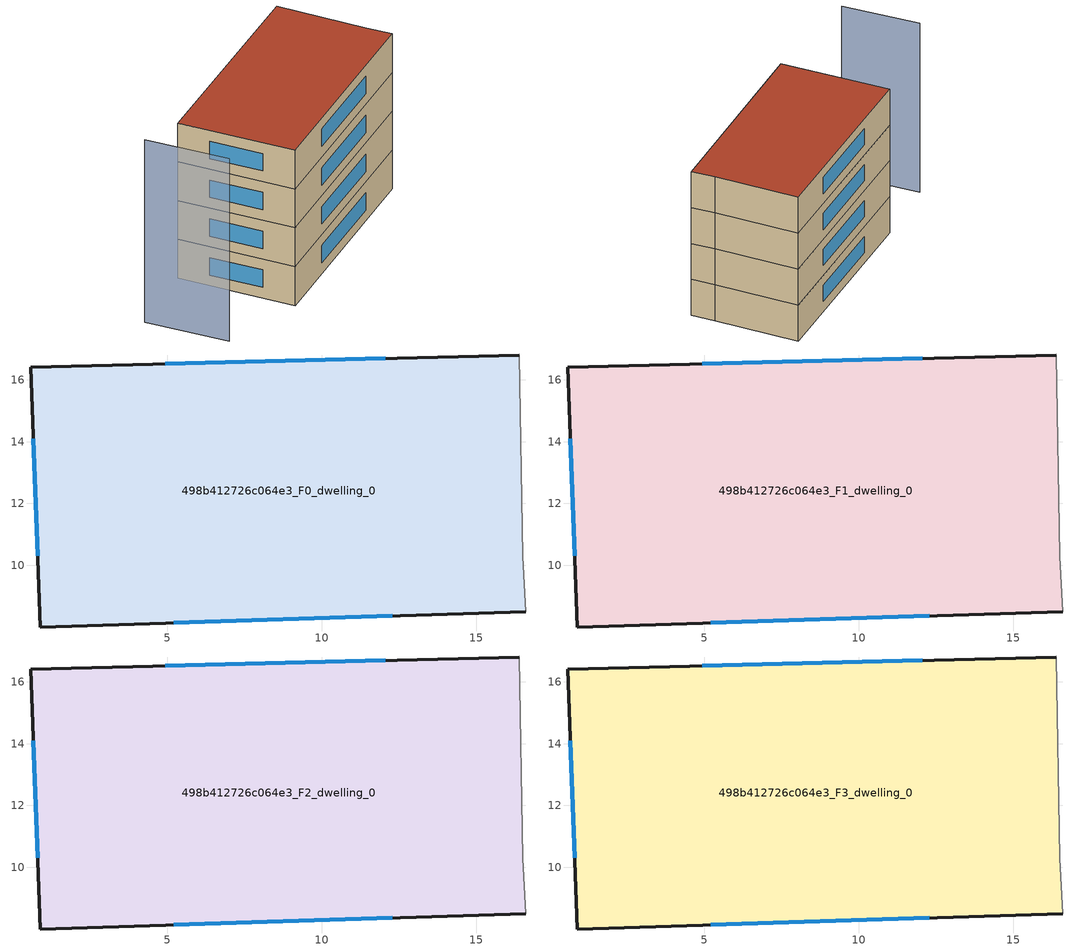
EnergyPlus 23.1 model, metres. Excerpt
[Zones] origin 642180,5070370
498b412726c064e3_F0_dwelling_0
 floor ground (EU_floor_Construction): 16.4,16.8 16.5,10.3 16.6,8.5 0.89,8 0.59,16.41 z0
 wall outside (EU_wall_Construction): 16.4,16.8 0.59,16.41 0.89,8 16.6,8.5 z0:3
 wall adiabatic (EU_wall_Construction): 16.6,8.5 16.5,10.3 16.4,16.8 z0:3
 window (EU_Window_Construction): 0.67,14.1 0.8,10.32 / 12.05,16.7 4.94,16.52 / 5.21,8.14 12.27,8.36 z0.83:2.17
498b412726c064e3_F1_dwelling_0
 floor to 498b412726c064e3_F0_dwelling_0 (EU_floor_Construction): 16.4,16.8 16.5,10.3 16.6,8.5 0.88,8 0.59,16.41 z3
 wall outside (EU_wall_Construction): 16.4,16.8 0.59,16.41 0.89,8 16.6,8.5 z3:6
 wall adiabatic (EU_wall_Construction): 16.6,8.5 16.5,10.3 16.4,16.8 z3:6
 window (EU_Window_Construction): 0.67,14.1 0.8,10.32 / 12.05,16.7 4.94,16.52 / 5.21,8.14 12.27,8.36 z3.83:5.17
498b412726c064e3_F2_dwelling_0
 floor to 498b412726c064e3_F1_dwelling_0 (EU_floor_Construction): 16.4,16.8 16.5,10.3 16.6,8.5 0.88,8 0.59,16.41 z6
 wall outside (EU_wall_Construction): 16.4,16.8 0.59,16.41 0.89,8 16.6,8.5 z6:9
 wall adiabatic (EU_wall_Construction): 16.6,8.5 16.5,10.3 16.4,16.8 z6:9
 window (EU_Window_Construction): 0.67,14.1 0.8,10.32 / 12.05,16.7 4.94,16.52 / 5.21,8.14 12.27,8.36 z6.83:8.17
498b412726c064e3_F3_dwelling_0
 floor to 498b412726c064e3_F2_dwelling_0 (EU_floor_Construction): 16.4,16.8 16.5,10.3 16.6,8.5 0.88,8 0.59,16.41 z9
 wall outside (EU_wall_Construction): 16.4,16.8 0.59,16.41 0.89,8 16.6,8.5 z9:12
 wall adiabatic (EU_wall_Construction): 16.6,8.5 16.5,10.3 16.4,16.8 z9:12
 window (EU_Window_Construction): 0.67,14.1 0.8,10.32 / 12.05,16.7 4.94,16.52 / 5.21,8.14 12.27,8.36 z9.83:11.17
 roof outside (EU_roof_Construction): 16.6,8.5 16.5,10.3 16.4,16.8 0.59,16.41 0.89,8 z12
shading: -5.22,16.01 -4.92,10.01 z0:14.1
[Building]
EU S2 Campaign: North Axis=0; Terrain=City; Solar Distribution=FullExterior
[Site:Location]
Lyon-Bron: Latitude=45.75; Longitude=5; Time Zone=1; Elevation=198
[SizingPeriod:WeatherFileDays]
AnnualSizingPeriod: Begin Month=1; Begin Day of Month=1; End Month=12; End Day of Month=31; Day of Week for Start Day=Monday; Use Weather File Daylight Saving Period=No; Use Weather File Rain and Snow Indicators=No
[MATERIAL]
EU_InternalMass_Material: Roughness=MediumRough; Thickness=0.1; Conductivity=1; Density=1800; Specific Heat=900; Thermal Absorptance=0.9; Solar Absorptance=0.7; Visible Absorptance=0.7
[MATERIAL:NOMASS] Roughness=MediumRough; Thermal Absorptance=0.9; Solar Absorptance=0.7; Visible Absorptance=0.7
Name | Thermal Resistance
EU_wall_NoMass | 0.87146
EU_roof_NoMass | 0.842276
EU_floor_NoMass | 0.496999
[WINDOWMATERIAL:SIMPLEGLAZINGSYSTEM]
EU_Window_SimpleGlazing: UFactor=2.2525; Solar Heat Gain Coefficient=0.76; Visible Transmittance=0.76
[CONSTRUCTION]
EU_wall_Construction: EU_wall_NoMass
EU_roof_Construction: EU_roof_NoMass
EU_floor_Construction: EU_floor_NoMass
EU_InternalMass_Construction: EU_InternalMass_Material
EU_Window_Construction: EU_Window_SimpleGlazing
[ZONE] Type=1; Multiplier=1; Ceiling Height=autocalculate; Volume=394.753; Floor Area=autocalculate; Part of Total Floor Area=Yes
498b412726c064e3_F0_dwelling_0; 498b412726c064e3_F1_dwelling_0; 498b412726c064e3_F2_dwelling_0; 498b412726c064e3_F3_dwelling_0
[INTERNALMASS] Construction=EU_InternalMass_Construction; Surface Area=131.584
Name | Zone or ZoneList
498b412726c064e3_F0_dwelling_0_EU_InternalMass | 498b412726c064e3_F0_dwelling_0
498b412726c064e3_F1_dwelling_0_EU_InternalMass | 498b412726c064e3_F1_dwelling_0
498b412726c064e3_F2_dwelling_0_EU_InternalMass | 498b412726c064e3_F2_dwelling_0
498b412726c064e3_F3_dwelling_0_EU_InternalMass | 498b412726c064e3_F3_dwelling_0
[OTHEREQUIPMENT] Fuel Type=Electricity; Design Level Calculation Method=Watts/Area; Power per Zone Floor Area=1; Fraction Latent=0; Fraction Radiant=0; Fraction Lost=0; Carbon Dioxide Generation Rate=0; EndUse Subcategory=EU_Step8_InternalGains
Name | Zone or ZoneList or Space or SpaceList | Schedule
EU_Step8_InternalGain_498b412726c064e3_F0_dwelling_0_f000 | 498b412726c064e3_F0_dwelling_0 | EU_Step8_GainSchedule_498b412726c064e3_F0_dwelling_0_f000
EU_Step8_InternalGain_498b412726c064e3_F1_dwelling_0_f000 | 498b412726c064e3_F1_dwelling_0 | EU_Step8_GainSchedule_498b412726c064e3_F1_dwelling_0_f000
EU_Step8_InternalGain_498b412726c064e3_F2_dwelling_0_f000 | 498b412726c064e3_F2_dwelling_0 | EU_Step8_GainSchedule_498b412726c064e3_F2_dwelling_0_f000
EU_Step8_InternalGain_498b412726c064e3_F3_dwelling_0_f000 | 498b412726c064e3_F3_dwelling_0 | EU_Step8_GainSchedule_498b412726c064e3_F3_dwelling_0_f000
[ZONEVENTILATION:DESIGNFLOWRATE] Schedule=EU_AlwaysOn; Design Flow Rate Calculation Method=AirChanges/Hour; Air Changes per Hour=0.425; Ventilation Type=Natural; Fan Pressure Rise=0; Fan Total Efficiency=1; Constant Term Coefficient=1; Temperature Term Coefficient=0; Velocity Term Coefficient=0; Velocity Squared Term Coefficient=0; Minimum Indoor Temperature=-100; Maximum Indoor Temperature=100; Delta Temperature=-100; Minimum Outdoor Temperature=-100; Maximum Outdoor Temperature=100; Maximum Wind Speed=40
Name | Zone or ZoneList or Space or SpaceList
EU_ConstantAir_498b412726c064e3_F0_dwelling_0 | 498b412726c064e3_F0_dwelling_0
EU_ConstantAir_498b412726c064e3_F1_dwelling_0 | 498b412726c064e3_F1_dwelling_0
EU_ConstantAir_498b412726c064e3_F2_dwelling_0 | 498b412726c064e3_F2_dwelling_0
EU_ConstantAir_498b412726c064e3_F3_dwelling_0 | 498b412726c064e3_F3_dwelling_0
[HVACTEMPLATE:THERMOSTAT] Constant Heating Setpoint=20; Constant Cooling Setpoint=50
EU_HeatOnly_498b412726c064e3_F0_dwelling_0; EU_HeatOnly_498b412726c064e3_F1_dwelling_0; EU_HeatOnly_498b412726c064e3_F2_dwelling_0; EU_HeatOnly_498b412726c064e3_F3_dwelling_0
[HVACTEMPLATE:ZONE:IDEALLOADSAIRSYSTEM] System Availability Schedule=EU_AlwaysOn; Maximum Heating Supply Air Temperature=50; Minimum Cooling Supply Air Temperature=13; Maximum Heating Supply Air Humidity Ratio=0.0156; Minimum Cooling Supply Air Humidity Ratio=0.0077; Heating Limit=NoLimit; Cooling Limit=NoLimit; Heating Availability Schedule=EU_AlwaysOn; Cooling Availability Schedule=EU_CoolingOff; Dehumidification Control Type=ConstantSensibleHeatRatio; Cooling Sensible Heat Ratio=0.7; Dehumidification Setpoint=60; Humidification Control Type=None; Humidification Setpoint=30; Outdoor Air Method=None; Outdoor Air Flow Rate per Person=0.00944; Outdoor Air Flow Rate per Zone Floor Area=0; Outdoor Air Flow Rate per Zone=0; Demand Controlled Ventilation Type=None; Outdoor Air Economizer Type=NoEconomizer; Heat Recovery Type=None; Sensible Heat Recovery Effectiveness=0.7; Latent Heat Recovery Effectiveness=0.65
Name | Template Thermostat
498b412726c064e3_F0_dwelling_0 | EU_HeatOnly_498b412726c064e3_F0_dwelling_0
498b412726c064e3_F1_dwelling_0 | EU_HeatOnly_498b412726c064e3_F1_dwelling_0
498b412726c064e3_F2_dwelling_0 | EU_HeatOnly_498b412726c064e3_F2_dwelling_0
498b412726c064e3_F3_dwelling_0 | EU_HeatOnly_498b412726c064e3_F3_dwelling_0
[SIZING:ZONE] Zone Cooling Design Supply Air Temperature Input Method=SupplyAirTemperature; Zone Cooling Design Supply Air Temperature=13; Zone Heating Design Supply Air Temperature Input Method=SupplyAirTemperature; Zone Heating Design Supply Air Temperature=50; Zone Cooling Design Supply Air Humidity Ratio=0.008; Zone Heating Design Supply Air Humidity Ratio=0.008; Cooling Design Air Flow Method=DesignDay; Cooling Design Air Flow Rate=0; Cooling Minimum Air Flow per Zone Floor Area=0.000762; Cooling Minimum Air Flow=0; Cooling Minimum Air Flow Fraction=0.2; Heating Design Air Flow Method=DesignDay; Heating Design Air Flow Rate=0; Heating Maximum Air Flow per Zone Floor Area=0.002032; Heating Maximum Air Flow=0.141576; Heating Maximum Air Flow Fraction=0.3; Account for Dedicated Outdoor Air System=No; Dedicated Outdoor Air System Control Strategy=NeutralSupplyAir; Dedicated Outdoor Air Low Setpoint Temperature for Design=autosize; Dedicated Outdoor Air High Setpoint Temperature for Design=autosize; Zone Load Sizing Method=Sensible Load Only No Latent Load; Zone Latent Cooling Design Supply Air Humidity Ratio Input Method=HumidityRatioDifference; Zone Cooling Design Supply Air Humidity Ratio Difference=0.005; Zone Latent Heating Design Supply Air Humidity Ratio Input Method=HumidityRatioDifference; Zone Humidification Design Supply Air Humidity Ratio Difference=0.005
498b412726c064e3_F0_dwelling_0; 498b412726c064e3_F1_dwelling_0; 498b412726c064e3_F2_dwelling_0; 498b412726c064e3_F3_dwelling_0
[SCHEDULE:CONSTANT]
Name | Hourly Value
EU_AlwaysOn | 1
EU_CoolingOff | 0
[SCHEDULE:FILE] Column Number=1; Rows to Skip at Top=0; Number of Hours of Data=8760; Column Separator=Comma; Interpolate to Timestep=No; Minutes per Item=60; Adjust Schedule for Daylight Savings=Yes
Name | File
EU_Step8_GainSchedule_498b412726c064e3_F0_dwelling_0_f000 | ../../schedules/498b412726c064e3/498b412726c064e3_F0_dwelling_0_f000_gain.csv
EU_Step8_GainSchedule_498b412726c064e3_F1_dwelling_0_f000 | ../../schedules/498b412726c064e3/498b412726c064e3_F1_dwelling_0_f000_gain.csv
EU_Step8_GainSchedule_498b412726c064e3_F2_dwelling_0_f000 | ../../schedules/498b412726c064e3/498b412726c064e3_F2_dwelling_0_f000_gain.csv
EU_Step8_GainSchedule_498b412726c064e3_F3_dwelling_0_f000 | ../../schedules/498b412726c064e3/498b412726c064e3_F3_dwelling_0_f000_gain.csv
